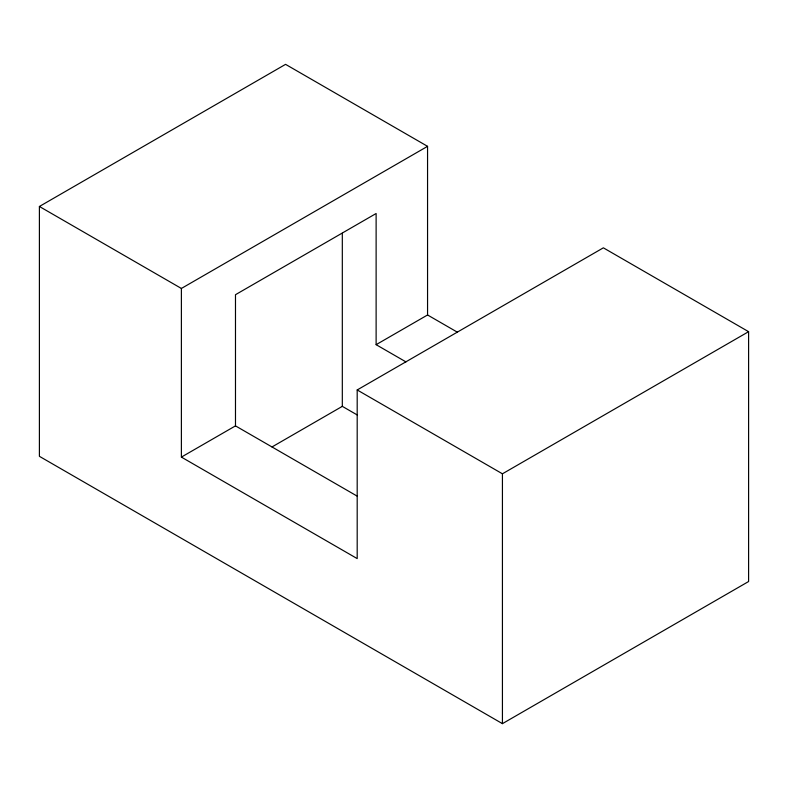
<?xml version="1.0" encoding="UTF-8"?>
<svg xmlns="http://www.w3.org/2000/svg" width="788" height="788" viewBox="0 0 788 788"><rect width="100%" height="100%" fill="white"/><g stroke="black" fill="none" stroke-linecap="round" stroke-linejoin="round"><path stroke-width="1.18" d="M427.559 146.332L181.388 288.457L181.388 457.099L357.191 558.594L357.191 389.952L603.362 247.826L748.6 331.679L748.6 581.524L502.429 723.65L39.4 456.321L39.4 206.476L285.571 64.35L427.559 146.332L427.559 314.973L376.122 344.671L376.122 213.509L235.484 294.702L235.484 425.875L356.944 495.997M181.388 457.099L235.484 425.875M271.998 446.954L342.317 406.352L357.2 414.941M357.191 389.952L502.429 473.805L748.6 331.679M427.559 314.973L457.395 332.201M376.122 344.671L405.958 361.899M39.4 206.476L181.388 288.457M502.429 473.805L502.429 723.65M342.317 233.268L342.317 406.352"/></g></svg>
